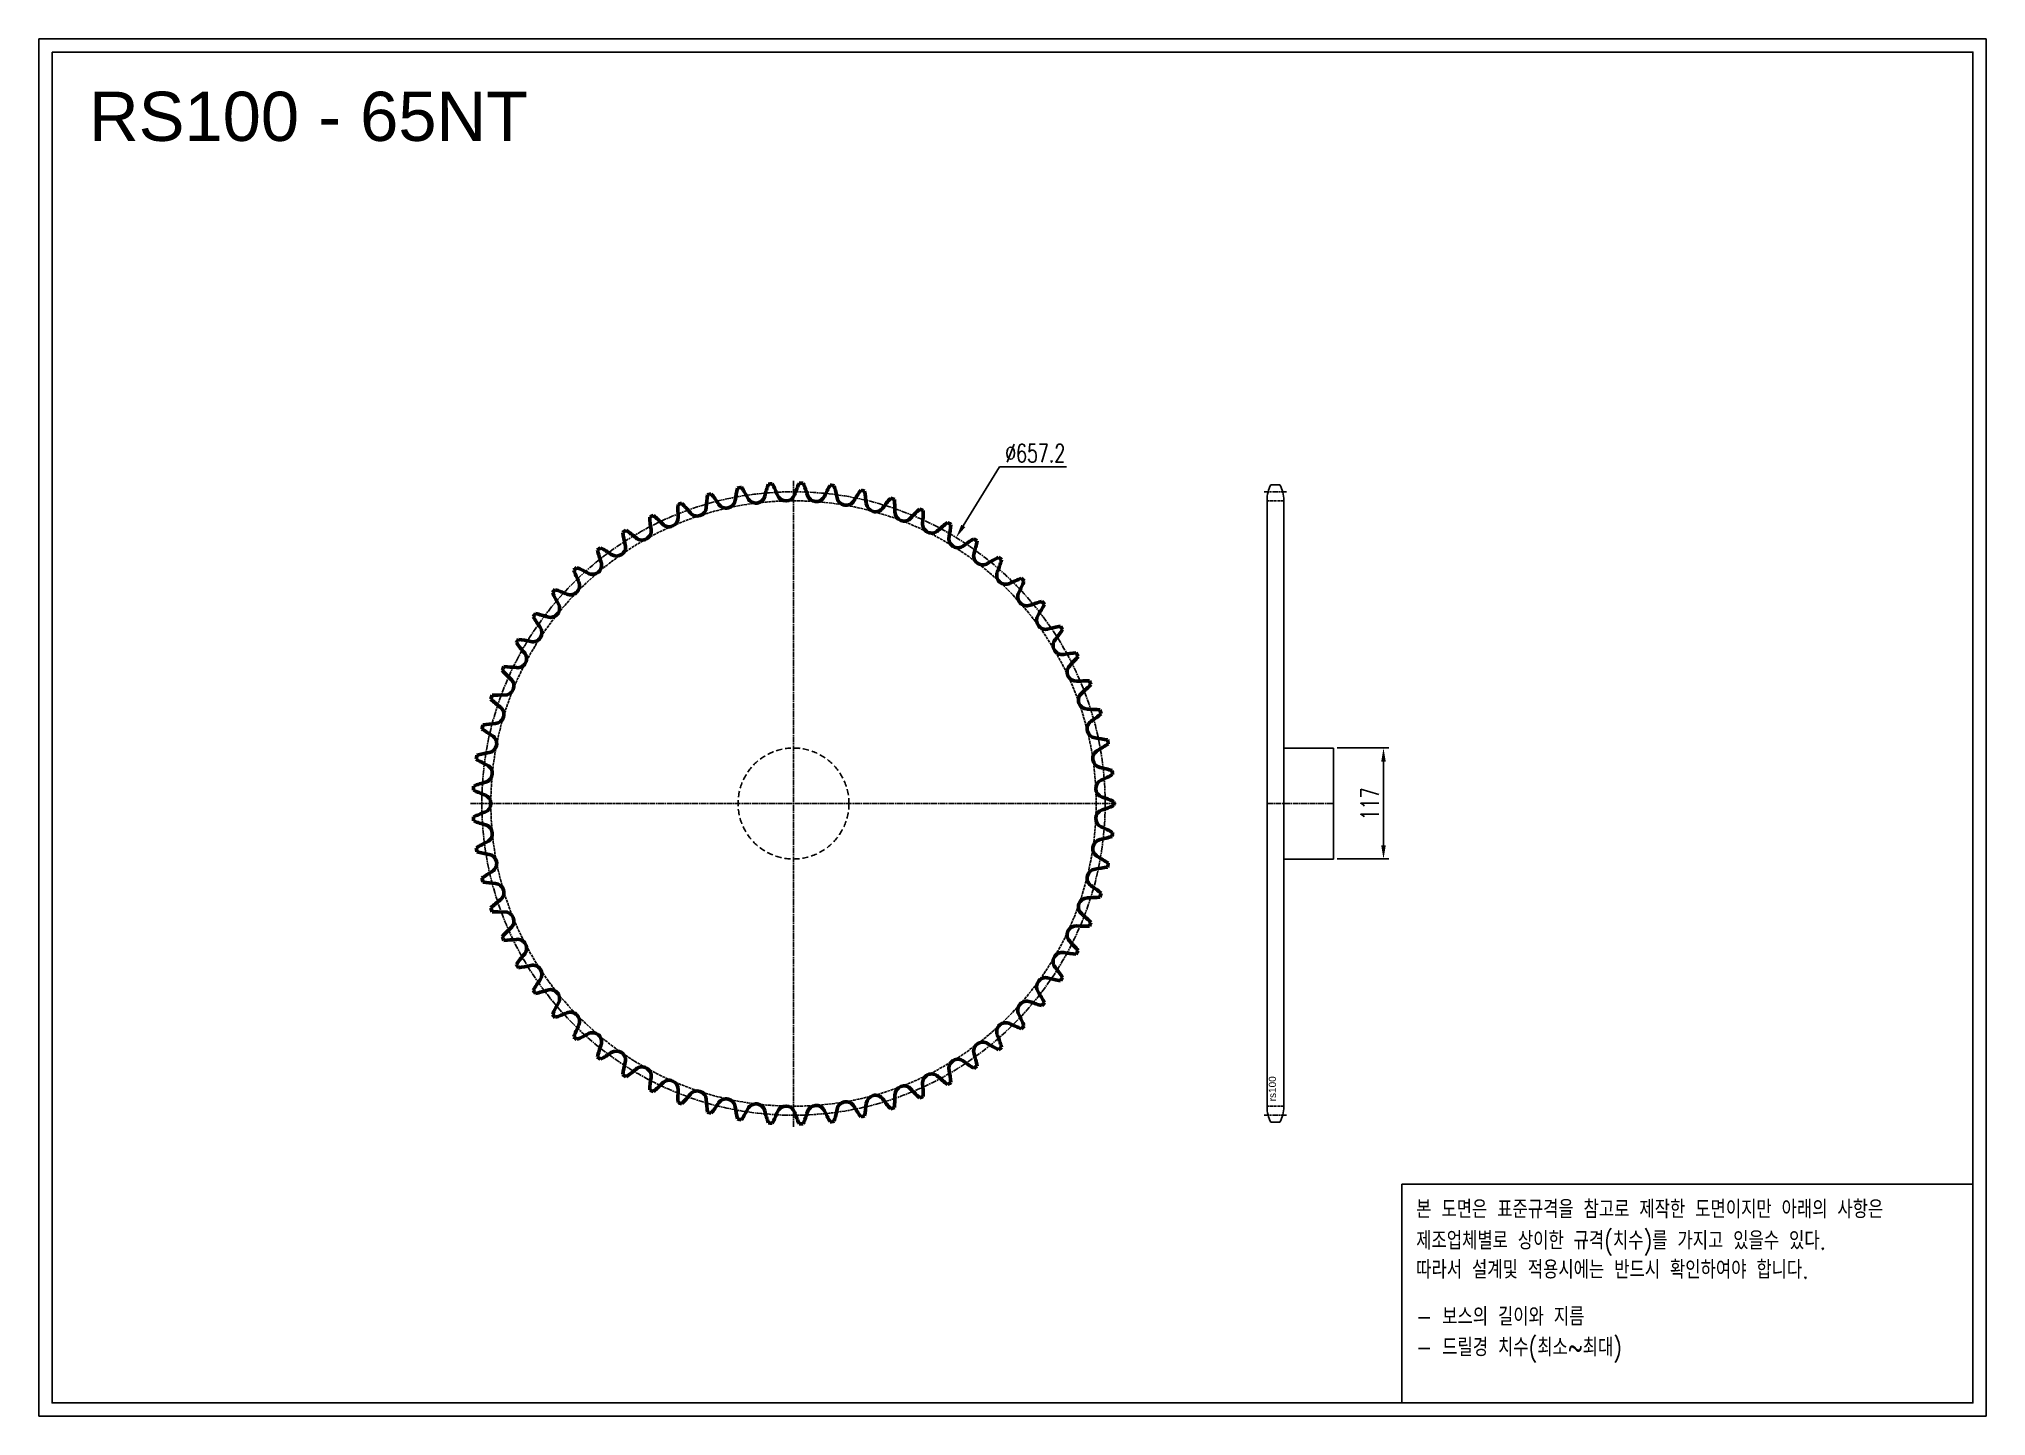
# Model space of a CAD drawing. Header units: millimetres. Extents: x -8296 to -6243, y 21952 to 23403.
import ezdxf

# ---------------------------------------------------------------- set-up
doc = ezdxf.new("R2010")
doc.units = ezdxf.units.MM
for name, pattern in [('AM_ISO02W050', [7.5, 6, -1.5]), ('AM_ISO02W050x2', [3.75, 3, -0.75]), ('AM_ISO08W050', [18, 12, -1.5, 3, -1.5]), ('AM_ISO08W050x2', [9, 6, -0.75, 1.5, -0.75]), ('HIDDEN', [9.525, 6.35, -3.175])]:
    doc.linetypes.add(name, pattern=pattern)
for name, color, linetype, lineweight in [('AM_0N', 7, 'Continuous', 50), ('AM_3N', 6, 'AM_ISO02W050', 25), ('AM_7', 4, 'AM_ISO08W050', 25), ('AM_7N', 4, 'AM_ISO08W050', 25)]:
    doc.layers.add(name, color=color, linetype=linetype, lineweight=lineweight)
doc.layers.add('HL', color=2, linetype='HIDDEN')
doc.layers.add('S-DIM', color=7, linetype='Continuous')
doc.styles.add('HAN', font='ROMANS.shx', dxfattribs={"width": 0.7, "bigfont": 'whgtxt.shx'})
doc.styles.add('HSG', font='SIMPLEX.shx', dxfattribs={"width": 0.7, "bigfont": 'HSG.shx'})
doc.styles.get("Standard").update_dxf_attribs({"font": 'arial.ttf'})
doc.dimstyles.new('APP32', dxfattribs={"dimscale": 8, "dimtxt": 2.4, "dimasz": 1.8, "dimexe": 0.7, "dimexo": 0.5, "dimgap": 0.6, "dimtad": 1, "dimtoh": 1, "dimdec": 1, "dimrnd": 0.01, "dimzin": 9, "dimdsep": 46, "dimtxsty": 'HSG', "dimcen": 0, "dimclrd": 1, "dimclre": 1, "dimclrt": 256, "dimazin": 2, "dimtp": 1, "dimtm": 1, "dimtfac": 0.5, "dimtdec": 1, "dimtofl": 0, "dimtmove": 0, "dimatfit": 3, "dimfxl": 0, "dimtvp": 1, "dimtolj": 2, "dimlwd": -1, "dimlwe": -1, "dimarcsym": 0})

# ---------------------------------------------------------------- blocks, each defined once
blk = doc.blocks.new('*D1')
at = {"layer": 'Defpoints', "color": 0, "transparency": 16777216}
for p in [(-6931.3, 22656.1), (-6931.3, 22539.1), (-6878.5, 22539.1)]:
    blk.add_point(p, dxfattribs=at)
at = {"layer": 'S-DIM', "color": 1, "transparency": 16777216}
for p, q in [((-6927.3, 22656.1), (-6872.9, 22656.1)), ((-6878.5, 22641.7), (-6878.5, 22553.5)), ((-6927.3, 22539.1), (-6872.9, 22539.1))]:
    blk.add_line(p, q, dxfattribs=at)
for points in [[(-6880.9, 22641.7), (-6876.1, 22641.7), (-6878.5, 22656.1)], [(-6880.9, 22553.5), (-6876.1, 22553.5), (-6878.5, 22539.1)]]:
    blk.add_solid(points, dxfattribs=at)
at = {"layer": 'S-DIM', "transparency": 16777216, "insert": (-6892.9, 22597.2), "char_height": 19.2, "attachment_point": 5, "rotation": 90, "style": 'HSG'}
blk.add_mtext('\\A2;117', dxfattribs=at)
blk = doc.blocks.new('*D2')
at = {"layer": 'Defpoints', "color": 0, "transparency": 16777216}
for p in [(-7329.1, 22877.9), (-7672, 22317.3)]:
    blk.add_point(p, dxfattribs=at)
at = {"layer": 'S-DIM', "color": 1, "transparency": 16777216}
for p, q in [((-7283.5, 22952.4), (-7321.6, 22890.2)), ((-7212.8, 22952.4), (-7283.5, 22952.4))]:
    blk.add_line(p, q, dxfattribs=at)
blk.add_solid([(-7323.6, 22891.4), (-7319.5, 22888.9), (-7329.1, 22877.9)], dxfattribs=at)
at = {"layer": 'S-DIM', "transparency": 16777216, "insert": (-7245.7, 22966.8), "char_height": 19.2, "attachment_point": 5, "style": 'HSG'}
blk.add_mtext('\\A2;∅657.2', dxfattribs=at)
blk = doc.blocks.new('notice1')
at = {"color": 4}
blk.add_lwpolyline([(-22142.12, 1735.9), (-22053.8, 1735.9), (-22053.8, 1702.07), (-22142.12, 1702.07)], close=True, dxfattribs=at)
at = {"color": 4, "style": 'HAN', "width": 0.8}
for s, p in [('본 도면은 표준규격을 참고로 제작한 도면이지만 아래의 사항은', (-22139.9, 1730.62)), ('제조업체별로 상이한 규격(치수)를 가지고 있을수 있다.', (-22139.9, 1725.78)), ('따라서 설계및 적용시에는 반드시 확인하여야 합니다.', (-22139.9, 1721.28)), ('- 보스의 길이와 지름', (-22139.9, 1714.03)), ('- 드릴경 치수(최소~최대)', (-22139.9, 1709.27))]:
    blk.add_text(s, height=2.7949, dxfattribs=at).set_placement(p)

msp = doc.modelspace()

# ---------------------------------------------------------------- linework, layer by layer
for p, q in [((-6987.64, 22933.4), (-6997.29, 22933.4)), ((-7001.26, 22917.5), (-7001.26, 22277.65)), ((-6983.66, 22917.5), (-6983.66, 22277.65)), ((-6983.66, 22656.07), (-6931.26, 22656.07)), ((-6931.26, 22656.07), (-6931.26, 22539.07)), ((-6931.26, 22539.07), (-6983.66, 22539.07)), ((-6987.64, 22261.75), (-6997.29, 22261.75))]:
    msp.add_line(p, q)
for points in [[(-8296.11, 23403.46), (-6243.21, 23403.46), (-6243.21, 21951.91), (-8296.11, 21951.91)], [(-8282.28, 23389.63), (-6257.03, 23389.63), (-6257.03, 21965.74), (-8282.28, 21965.74)]]:
    msp.add_lwpolyline(points, close=True)
for centre, start, end in [((-6967.46, 22917.5), 151.93881, 180), ((-7017.46, 22917.5), 0, 28.06119), ((-6967.46, 22277.65), 180, 208.06119), ((-7017.46, 22277.65), 331.93881, 0)]:
    msp.add_arc(centre, 33.8, start, end)
at = {"layer": 'AM_0N'}
for centre, radius, start, end in [((-7382.05, 22885.11), 153.16, 161.28682, 166.23077), ((-7500.54, 22597.57), 337.73, 93.79385, 94.51384), ((-7659.33, 22864.97), 153.16, 22.07692, 27.02087), ((-7354.86, 22872.33), 153.16, 155.74836, 160.69231), ((-7500.54, 22597.57), 337.73, 88.25539, 88.97538), ((-7632.78, 22879.05), 153.16, 16.53846, 21.48241), ((-7329.02, 22856.99), 153.16, 150.2099, 155.15385), ((-7500.54, 22597.57), 337.73, 82.71692, 83.43692), ((-7605, 22890.5), 153.16, 11, 15.94394), ((-7469.22, 22906.99), 153.16, 177.90221, 182.84615), ((-7500.54, 22597.57), 337.73, 110.40923, 111.12923), ((-7729.16, 22808.4), 153.16, 38.69231, 43.63625), ((-7439.51, 22902.52), 153.16, 172.36375, 177.30769), ((-7500.54, 22597.57), 337.73, 104.87077, 105.59077), ((-7707.75, 22829.48), 153.16, 33.15385, 38.09779), ((-7571.46, 22918.51), 9.62, 213.15385, 351.76923), ((-7410.36, 22895.2), 153.16, 166.82529, 171.76923), ((-7500.54, 22597.57), 337.73, 99.33231, 100.05231), ((-7684.4, 22848.4), 153.16, 27.61538, 32.55933), ((-7540.16, 22923.85), 9.62, 207.61538, 346.23077), ((-7508.48, 22926.15), 9.62, 202.07692, 340.69231), ((-7476.73, 22925.39), 9.62, 196.53846, 335.15385), ((-7445.21, 22921.56), 9.62, 191, 329.61538), ((-7304.78, 22839.22), 153.16, 144.67144, 149.61538), ((-7500.54, 22597.57), 337.73, 77.17846, 77.89846), ((-7576.24, 22899.21), 153.16, 5.46154, 10.40548), ((-7414.19, 22914.71), 9.62, 185.46154, 324.07692), ((-7282.37, 22819.2), 153.16, 139.13298, 144.07692), ((-7500.54, 22597.57), 337.73, 71.64, 72.36), ((-7546.77, 22905.11), 153.16, 359.92308, 4.86702), ((-7500.54, 22597.57), 337.73, 115.94769, 116.66769), ((-7499.23, 22908.56), 153.16, 183.44067, 188.38462), ((-7748.44, 22785.35), 153.16, 44.23077, 49.17471), ((-7631.8, 22898.9), 9.62, 224.23077, 2.84615), ((-7602.11, 22910.16), 9.62, 218.69231, 357.30769), ((-7383.99, 22904.89), 9.62, 179.92308, 318.53846), ((-7262, 22797.11), 153.16, 133.59452, 138.53846), ((-7500.54, 22597.57), 337.73, 66.10154, 66.82154), ((-7354.87, 22892.21), 9.62, 174.38462, 313), ((-7516.87, 22908.14), 153.16, 354.38462, 359.32856), ((-7243.86, 22773.16), 153.16, 128.05606, 133), ((-7500.54, 22597.57), 337.73, 60.56308, 61.28308), ((-7486.82, 22908.26), 153.16, 348.84615, 353.7901), ((-7687.25, 22868.07), 9.62, 235.30769, 13.92308), ((-7500.54, 22597.57), 337.73, 121.48616, 122.20615), ((-7529.25, 22907.24), 153.16, 188.97913, 193.92308), ((-7765.41, 22760.55), 153.16, 49.76923, 54.71318), ((-7660.27, 22884.83), 9.62, 229.76923, 8.38462), ((-7327.12, 22876.77), 9.62, 168.84615, 307.46154), ((-7228.11, 22747.56), 153.16, 122.51759, 127.46154), ((-7500.54, 22597.57), 337.73, 55.02462, 55.74461), ((-7456.9, 22905.49), 153.16, 343.30769, 348.25164), ((-7712.49, 22848.79), 9.62, 240.84615, 19.46154), ((-7500.54, 22597.57), 337.73, 127.02462, 127.74461), ((-7559.01, 22903.02), 153.16, 194.51759, 199.46154), ((-7779.9, 22734.23), 153.16, 55.30769, 60.25164), ((-7300.98, 22858.73), 9.62, 163.30769, 301.92308), ((-7214.9, 22720.57), 153.16, 116.97913, 121.92308), ((-7427.39, 22899.84), 153.16, 337.76923, 342.71318), ((-7500.54, 22597.57), 337.73, 49.48616, 50.20615), ((-7735.74, 22827.16), 9.62, 246.38462, 25), ((-7500.54, 22597.57), 337.73, 132.56308, 133.28308), ((-7588.21, 22895.95), 153.16, 200.05606, 205), ((-7791.79, 22706.63), 153.16, 60.84615, 65.7901), ((-7276.71, 22838.25), 9.62, 157.76923, 296.38462), ((-7204.37, 22692.43), 153.16, 111.44067, 116.38462), ((-7398.56, 22891.37), 153.16, 332.23077, 337.17471), ((-7500.54, 22597.57), 337.73, 43.94769, 44.66769), ((-7756.8, 22803.39), 9.62, 251.92308, 30.53846), ((-7500.54, 22597.57), 337.73, 138.10154, 138.82154), ((-7616.6, 22886.1), 153.16, 205.59452, 210.53846), ((-7800.95, 22678.01), 153.16, 66.38462, 71.32856), ((-7254.52, 22815.53), 9.62, 152.23077, 290.84615), ((-7196.59, 22663.4), 153.16, 105.90221, 110.84615), ((-7500.54, 22597.57), 337.73, 38.40923, 39.12923), ((-7500.54, 22597.57), 337.73, 143.64, 144.36), ((-7643.91, 22873.55), 153.16, 211.13298, 216.07692), ((-7807.31, 22648.64), 153.16, 71.92308, 76.86702), ((-7234.63, 22790.76), 9.62, 146.69231, 285.30769), ((-7370.68, 22880.15), 153.16, 326.69231, 331.63625), ((-7500.54, 22597.57), 337.73, 149.17846, 149.89846), ((-7669.87, 22858.42), 153.16, 216.67144, 221.61538), ((-7810.81, 22618.79), 153.16, 77.46154, 82.40548), ((-7775.47, 22777.69), 9.62, 257.46154, 36.07692), ((-7191.66, 22633.76), 153.16, 100.36375, 105.30769), ((-7217.23, 22764.2), 9.62, 141.15385, 279.76923), ((-7344.01, 22866.3), 153.16, 321.15385, 326.09779), ((-7500.54, 22597.57), 337.73, 32.87077, 33.59077), ((-7791.57, 22750.32), 9.62, 263, 41.61538), ((-7189.61, 22603.78), 153.16, 94.82529, 99.76923), ((-7318.8, 22849.94), 153.16, 315.61538, 320.55933), ((-7500.54, 22597.57), 337.73, 27.33231, 28.05231), ((-7500.54, 22597.57), 337.73, 154.71692, 155.43692), ((-7694.26, 22840.86), 153.16, 222.2099, 227.15385), ((-7811.41, 22588.75), 153.16, 83, 87.94394), ((-7804.96, 22721.51), 9.62, 268.53846, 47.15385), ((-7202.47, 22736.08), 9.62, 135.61538, 274.23077), ((-7190.46, 22573.74), 153.16, 89.28682, 94.23077), ((-7500.54, 22597.57), 337.73, 21.79385, 22.51384), ((-7500.54, 22597.57), 337.73, 160.25539, 160.97538), ((-7716.83, 22821.03), 153.16, 227.74836, 232.69231), ((-7809.11, 22558.79), 153.16, 88.53846, 93.48241), ((-7190.49, 22706.66), 9.62, 130.07692, 268.69231), ((-7295.3, 22831.22), 153.16, 310.07692, 315.02087), ((-7815.5, 22691.56), 9.62, 274.07692, 52.69231), ((-7194.21, 22543.92), 153.16, 83.74836, 88.69231), ((-7273.7, 22810.32), 153.16, 304.53846, 309.48241), ((-7500.54, 22597.57), 337.73, 16.25539, 16.97538), ((-7500.54, 22597.57), 337.73, 165.79385, 166.51384), ((-7737.39, 22799.11), 153.16, 233.28682, 238.23077), ((-7803.92, 22529.19), 153.16, 94.07692, 99.02087), ((-7823.1, 22660.72), 9.62, 279.61538, 58.23077), ((-7181.41, 22676.23), 9.62, 124.53846, 263.15385), ((-7200.82, 22514.61), 153.16, 78.2099, 83.15385), ((-7500.54, 22597.57), 337.73, 10.71692, 11.43692), ((-7500.54, 22597.57), 337.73, 171.33231, 172.05231), ((-7755.74, 22775.31), 153.16, 238.82529, 243.76923), ((-7795.91, 22500.22), 153.16, 99.61538, 104.55933), ((-7175.31, 22645.06), 9.62, 119, 257.61538), ((-7254.23, 22787.43), 153.16, 299, 303.94394), ((-7827.69, 22629.29), 9.62, 285.15385, 63.76923), ((-7210.22, 22486.07), 153.16, 72.67144, 77.61538), ((-7237.05, 22762.78), 153.16, 293.46154, 298.40548), ((-7500.54, 22597.57), 337.73, 5.17846, 5.89846), ((-7500.54, 22597.57), 337.73, 176.87077, 177.59077), ((-7771.7, 22749.85), 153.16, 244.36375, 249.30769), ((-7785.13, 22472.17), 153.16, 105.15385, 110.09779), ((-7829.22, 22597.57), 9.62, 290.69231, 69.30769), ((-7172.25, 22613.45), 9.62, 113.46154, 252.07692), ((-7222.34, 22458.57), 153.16, 67.13298, 72.07692), ((-7771.7, 22445.29), 153.16, 110.69231, 115.63625), ((-7500.54, 22597.57), 337.73, 182.40923, 183.12923), ((-7172.25, 22581.69), 9.62, 107.92308, 246.53846), ((-7222.34, 22736.57), 153.16, 287.92308, 292.86702), ((-7500.54, 22597.57), 337.73, 359.64, 0.36), ((-7785.13, 22722.97), 153.16, 249.90221, 254.84615), ((-7827.69, 22565.85), 9.62, 296.23077, 74.84615), ((-7210.22, 22709.08), 153.16, 282.38462, 287.32856), ((-7237.05, 22432.37), 153.16, 61.59452, 66.53846), ((-7500.54, 22597.57), 337.73, 354.10154, 354.82154), ((-7755.74, 22419.83), 153.16, 116.23077, 121.17471), ((-7500.54, 22597.57), 337.73, 187.94769, 188.66769), ((-7795.91, 22694.92), 153.16, 255.44067, 260.38462), ((-7823.1, 22534.42), 9.62, 301.76923, 80.38462), ((-7175.31, 22550.08), 9.62, 102.38462, 241), ((-7254.23, 22407.71), 153.16, 56.05606, 61), ((-7737.39, 22396.03), 153.16, 121.76923, 126.71318), ((-7181.41, 22518.91), 9.62, 96.84615, 235.46154), ((-7200.82, 22680.54), 153.16, 276.84615, 281.7901), ((-7500.54, 22597.57), 337.73, 348.56308, 349.28308), ((-7500.54, 22597.57), 337.73, 193.48616, 194.20615), ((-7803.92, 22665.96), 153.16, 260.97913, 265.92308), ((-7815.5, 22503.59), 9.62, 307.30769, 85.92308), ((-7273.7, 22384.82), 153.16, 50.51759, 55.46154), ((-7500.54, 22597.57), 337.73, 343.02462, 343.74461), ((-7716.83, 22374.11), 153.16, 127.30769, 132.25164), ((-7500.54, 22597.57), 337.73, 199.02462, 199.74461), ((-7809.11, 22636.36), 153.16, 266.51759, 271.46154), ((-7804.96, 22473.63), 9.62, 312.84615, 91.46154), ((-7190.49, 22488.48), 9.62, 91.30769, 229.92308), ((-7295.3, 22363.92), 153.16, 44.97913, 49.92308), ((-7194.21, 22651.22), 153.16, 271.30769, 276.25164), ((-7694.26, 22354.28), 153.16, 132.84615, 137.7901), ((-7202.47, 22459.07), 9.62, 85.76923, 224.38462), ((-7190.46, 22621.4), 153.16, 265.76923, 270.71318), ((-7500.54, 22597.57), 337.73, 337.48616, 338.20615), ((-7500.54, 22597.57), 337.73, 204.56308, 205.28308), ((-7811.41, 22606.4), 153.16, 272.05606, 277), ((-7791.57, 22444.83), 9.62, 318.38462, 97), ((-7669.87, 22336.72), 153.16, 138.38462, 143.32856), ((-7217.23, 22430.94), 9.62, 80.23077, 218.84615), ((-7189.61, 22591.37), 153.16, 260.23077, 265.17471), ((-7318.8, 22345.2), 153.16, 39.44067, 44.38462), ((-7500.54, 22597.57), 337.73, 331.94769, 332.66769), ((-7500.54, 22597.57), 337.73, 210.10154, 210.82154), ((-7810.81, 22576.35), 153.16, 277.59452, 282.53846), ((-7775.47, 22417.45), 9.62, 323.92308, 102.53846), ((-7344.01, 22328.84), 153.16, 33.90221, 38.84615), ((-7643.91, 22321.59), 153.16, 143.92308, 148.86702), ((-7500.54, 22597.57), 337.73, 215.64, 216.36), ((-7807.31, 22546.51), 153.16, 283.13298, 288.07692), ((-7756.8, 22391.76), 9.62, 329.46154, 108.07692), ((-7234.63, 22404.38), 9.62, 74.69231, 213.30769), ((-7370.68, 22314.99), 153.16, 28.36375, 33.30769), ((-7191.66, 22561.39), 153.16, 254.69231, 259.63625), ((-7500.54, 22597.57), 337.73, 326.40923, 327.12923), ((-7616.6, 22309.05), 153.16, 149.46154, 154.40548), ((-7800.95, 22517.14), 153.16, 288.67144, 293.61538), ((-7735.74, 22367.99), 9.62, 335, 113.61538), ((-7254.52, 22379.62), 9.62, 69.15385, 207.76923), ((-7196.59, 22531.74), 153.16, 249.15385, 254.09779), ((-7500.54, 22597.57), 337.73, 320.87077, 321.59077), ((-7500.54, 22597.57), 337.73, 221.17846, 221.89846), ((-7588.21, 22299.19), 153.16, 155, 159.94394), ((-7276.71, 22356.89), 9.62, 63.61538, 202.23077), ((-7204.37, 22502.72), 153.16, 243.61538, 248.55933), ((-7398.56, 22303.78), 153.16, 22.82529, 27.76923), ((-7500.54, 22597.57), 337.73, 315.33231, 316.05231), ((-7500.54, 22597.57), 337.73, 226.71692, 227.43692), ((-7791.79, 22488.52), 153.16, 294.2099, 299.15385), ((-7712.49, 22346.36), 9.62, 340.53846, 119.15385), ((-7559.01, 22292.12), 153.16, 160.53846, 165.48241), ((-7687.25, 22327.07), 9.62, 346.07692, 124.69231), ((-7300.98, 22336.41), 9.62, 58.07692, 196.69231), ((-7214.9, 22474.57), 153.16, 238.07692, 243.02087), ((-7427.39, 22295.3), 153.16, 17.28682, 22.23077), ((-7500.54, 22597.57), 337.73, 309.79385, 310.51384), ((-7500.54, 22597.57), 337.73, 232.25539, 232.97538), ((-7779.9, 22460.92), 153.16, 299.74836, 304.69231), ((-7529.25, 22287.91), 153.16, 166.07692, 171.02087), ((-7765.41, 22434.59), 153.16, 305.28682, 310.23077), ((-7660.27, 22310.32), 9.62, 351.61538, 130.23077), ((-7327.12, 22318.37), 9.62, 52.53846, 191.15385), ((-7486.82, 22286.88), 153.16, 6.2099, 11.15385), ((-7228.11, 22447.58), 153.16, 232.53846, 237.48241), ((-7500.54, 22597.57), 337.73, 304.25539, 304.97538), ((-7456.9, 22289.65), 153.16, 11.74836, 16.69231), ((-7500.54, 22597.57), 337.73, 237.79385, 238.51384), ((-7499.23, 22286.58), 153.16, 171.61538, 176.55933), ((-7500.54, 22597.57), 337.73, 243.33231, 244.05231), ((-7748.44, 22409.79), 153.16, 310.82529, 315.76923), ((-7631.8, 22296.24), 9.62, 357.15385, 135.76923), ((-7469.22, 22288.16), 153.16, 177.15385, 182.09779), ((-7602.11, 22284.98), 9.62, 2.69231, 141.30769), ((-7383.99, 22290.25), 9.62, 41.46154, 180.07692), ((-7262, 22398.03), 153.16, 221.46154, 226.40548), ((-7354.87, 22302.93), 9.62, 47, 185.61538), ((-7516.87, 22287.01), 153.16, 0.67144, 5.61538), ((-7243.86, 22421.99), 153.16, 227, 231.94394), ((-7500.54, 22597.57), 337.73, 298.71692, 299.43692), ((-7500.54, 22597.57), 337.73, 248.87077, 249.59077), ((-7729.16, 22386.74), 153.16, 316.36375, 321.30769), ((-7439.51, 22292.63), 153.16, 182.69231, 187.63625), ((-7707.75, 22365.66), 153.16, 321.90221, 326.84615), ((-7571.46, 22276.64), 9.62, 8.23077, 146.84615), ((-7410.36, 22299.94), 153.16, 188.23077, 193.17471), ((-7684.4, 22346.74), 153.16, 327.44067, 332.38462), ((-7540.16, 22271.29), 9.62, 13.76923, 152.38462), ((-7508.48, 22268.99), 9.62, 19.30769, 157.92308), ((-7476.73, 22269.76), 9.62, 24.84615, 163.46154), ((-7605, 22304.64), 153.16, 344.05606, 349), ((-7445.21, 22273.58), 9.62, 30.38462, 169), ((-7304.78, 22355.92), 153.16, 210.38462, 215.32856), ((-7576.24, 22295.93), 153.16, 349.59452, 354.53846), ((-7414.19, 22280.44), 9.62, 35.92308, 174.53846), ((-7282.37, 22375.94), 153.16, 215.92308, 220.86702), ((-7500.54, 22597.57), 337.73, 287.64, 288.36), ((-7546.77, 22290.03), 153.16, 355.13298, 0.07692), ((-7500.54, 22597.57), 337.73, 293.17846, 293.89846), ((-7500.54, 22597.57), 337.73, 254.40923, 255.12923), ((-7500.54, 22597.57), 337.73, 259.94769, 260.66769), ((-7382.05, 22310.03), 153.16, 193.76923, 198.71318), ((-7500.54, 22597.57), 337.73, 265.48616, 266.20615), ((-7659.33, 22330.17), 153.16, 332.97913, 337.92308), ((-7354.86, 22322.81), 153.16, 199.30769, 204.25164), ((-7500.54, 22597.57), 337.73, 271.02462, 271.74461), ((-7632.78, 22316.09), 153.16, 338.51759, 343.46154), ((-7329.02, 22338.15), 153.16, 204.84615, 209.7901), ((-7500.54, 22597.57), 337.73, 276.56308, 277.28308), ((-7500.54, 22597.57), 337.73, 282.10154, 282.82154)]:
    msp.add_arc(centre, radius, start, end, dxfattribs=at)
at = {"layer": 'AM_3N', "linetype": 'AM_ISO02W050x2'}
for p, q in [((-6983.66, 22916.63), (-7001.26, 22916.63)), ((-6983.66, 22278.51), (-7001.26, 22278.51))]:
    msp.add_line(p, q, dxfattribs=at)
msp.add_circle((-7500.54, 22597.57), 319.06, dxfattribs=at)
at = {"layer": 'AM_7', "linetype": 'AM_ISO08W050x2'}
for p, q in [((-6980.66, 22926.16), (-7004.26, 22926.16)), ((-7001.26, 22597.57), (-6931.26, 22597.57)), ((-6980.66, 22268.99), (-7004.26, 22268.99))]:
    msp.add_line(p, q, dxfattribs=at)
msp.add_circle((-7500.54, 22597.57), 328.58, dxfattribs=at)
at = {"layer": 'AM_7N', "linetype": 'AM_ISO08W050x2'}
for p, q in [((-7500.54, 22256.85), (-7500.54, 22938.3)), ((-7841.27, 22597.57), (-7159.82, 22597.57))]:
    msp.add_line(p, q, dxfattribs=at)
at = {"layer": 'HL'}
msp.add_circle((-7500.54, 22597.57), 58.5, dxfattribs=at)

# ---------------------------------------------------------------- block references
at = {"xscale": 6.817720974704638, "yscale": 6.817720974704638, "zscale": 6.817720974704638}
msp.add_blockref('notice1', (144099.6, 10361.52), dxfattribs=at)

# ---------------------------------------------------------------- texts
msp.add_text('RS100 - 65NT', height=51.8409).set_placement((-8243.24, 23295.97))
at = {"insert": (-6999.43, 22283.64), "char_height": 7.56, "width": 32.5046, "attachment_point": 1, "rotation": 90}
msp.add_mtext('rs100', dxfattribs=at)

# ---------------------------------------------------------------- dimensions: what is measured, and where the dimension line sits
at = {"layer": 'S-DIM'}
dim = msp.add_diameter_dim_2p(p1=(-7672, 22317.27), p2=(-7329.08, 22877.87), dimstyle='APP32', dxfattribs=at)
dim.commit()
dim.dimension.update_dxf_attribs({"geometry": '*D2', "text_midpoint": (-7245.72, 22952.43), "dimtype": 131})
dim = msp.add_linear_dim(base=(-6878.53, 22539.07), p1=(-6931.26, 22656.07), p2=(-6931.26, 22539.07), angle=90, dimstyle='APP32', dxfattribs=at)
dim.commit()
dim.dimension.update_dxf_attribs({"geometry": '*D1', "text_midpoint": (-6878.53, 22597.16), "dimtype": 128})

doc.saveas('drawing.dxf')
